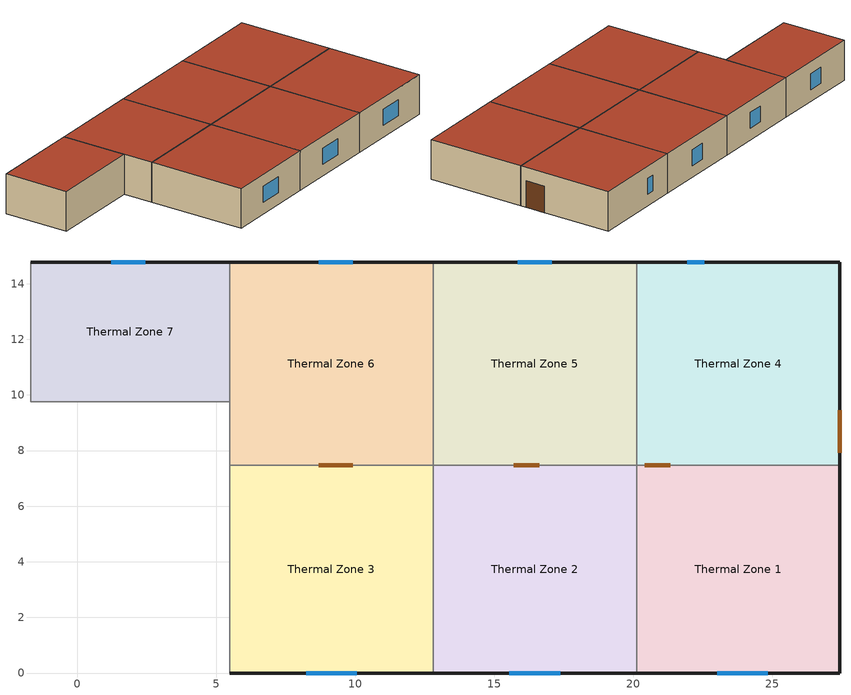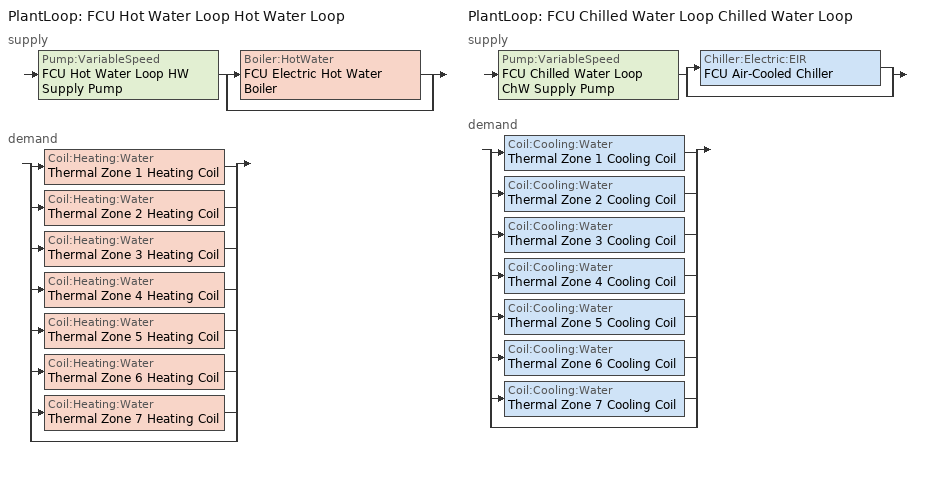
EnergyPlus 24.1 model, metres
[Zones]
Thermal Zone 1
 floor ground (ExtSlabCarpet 4in ClimateZone 1-8): 27.43,7.47 27.43,0 20.12,0 20.12,7.47 z0
 wall outside (ASHRAE 189.1-2009 ExtWall Mass ClimateZone 3): 20.12,0 27.43,0 27.43,7.47 z0:3.05
 wall to Thermal Zone 2 (Interior Wall): 20.12,7.47 20.12,0 z0:3.05
 wall to Thermal Zone 4 (Interior Wall): 27.43,7.47 20.12,7.47 z0:3.05
 window (ASHRAE 189.1-2009 ExtWindow ClimateZone 3): 23.01,0 24.84,0 z0.91:2.13
 door inside (Interior Door): 21.34,7.47 20.42,7.47 z0:2.03
 roof outside (ASHRAE 189.1-2009 ExtRoof IEAD ClimateZone 2-5): 20.12,7.47 20.12,0 27.43,0 27.43,7.47 z3.05
Thermal Zone 2
 floor ground (ExtSlabCarpet 4in ClimateZone 1-8): 12.8,0 12.8,7.47 20.12,7.47 20.12,0 z0
 wall outside (ASHRAE 189.1-2009 ExtWall Mass ClimateZone 3): 12.8,0 20.12,0 z0:3.05
 wall to Thermal Zone 3 (Interior Wall): 12.8,7.47 12.8,0 z0:3.05
 wall to Thermal Zone 5 (Interior Wall): 20.12,7.47 12.8,7.47 z0:3.05
 window (ASHRAE 189.1-2009 ExtWindow ClimateZone 3): 15.54,0 17.37,0 z0.91:2.13
 door inside (Interior Door): 16.61,7.47 15.7,7.47 z0:2.03
 roof outside (ASHRAE 189.1-2009 ExtRoof IEAD ClimateZone 2-5): 20.12,0 20.12,7.47 12.8,7.47 12.8,0 z3.05
Thermal Zone 3
 floor ground (ExtSlabCarpet 4in ClimateZone 1-8): 5.49,0 5.49,7.47 12.8,7.47 12.8,0 z0
 wall outside (ASHRAE 189.1-2009 ExtWall Mass ClimateZone 3): 5.49,0 12.8,0 z0:3.05
 wall adiabatic (Interior Wall): 5.49,7.47 5.49,0 z0:3.05
 wall to Thermal Zone 6 (Interior Wall): 12.8,7.47 5.49,7.47 z0:3.05
 window (ASHRAE 189.1-2009 ExtWindow ClimateZone 3): 8.23,0 10.06,0 z0.91:2.13
 door inside (Interior Door): 9.91,7.47 8.69,7.47 z0:2.03
 roof outside (ASHRAE 189.1-2009 ExtRoof IEAD ClimateZone 2-5): 12.8,0 12.8,7.47 5.49,7.47 5.49,0 z3.05
Thermal Zone 4
 floor ground (ExtSlabCarpet 4in ClimateZone 1-8): 20.12,7.47 20.12,14.78 27.43,14.78 27.43,7.47 z0
 wall outside (ASHRAE 189.1-2009 ExtWall Mass ClimateZone 3): 27.43,7.47 27.43,14.78 20.12,14.78 z0:3.05
 wall to Thermal Zone 5 (OpenPlan Virtual Air Boundary): 20.12,14.78 20.12,7.47 z0:3.05
 window (ASHRAE 189.1-2009 ExtWindow ClimateZone 3): 22.56,14.78 21.95,14.78 z0.91:2.13
 door (Exterior Door): 27.43,7.92 27.43,9.45 z0:2.03
 roof outside (ASHRAE 189.1-2009 ExtRoof IEAD ClimateZone 2-5): 27.43,7.47 27.43,14.78 20.12,14.78 20.12,7.47 z3.05
Thermal Zone 5
 floor ground (ExtSlabCarpet 4in ClimateZone 1-8): 12.8,7.47 12.8,14.78 20.12,14.78 20.12,7.47 z0
 wall outside (ASHRAE 189.1-2009 ExtWall Mass ClimateZone 3): 20.12,14.78 12.8,14.78 z0:3.05
 wall to Thermal Zone 6 (OpenPlan Virtual Air Boundary): 12.8,14.78 12.8,7.47 z0:3.05
 window (ASHRAE 189.1-2009 ExtWindow ClimateZone 3): 17.07,14.78 15.85,14.78 z0.91:2.13
 roof outside (ASHRAE 189.1-2009 ExtRoof IEAD ClimateZone 2-5): 20.12,7.47 20.12,14.78 12.8,14.78 12.8,7.47 z3.05
Thermal Zone 6
 floor ground (ExtSlabCarpet 4in ClimateZone 1-8): 5.49,7.47 5.49,9.75 5.49,14.78 12.8,14.78 12.8,7.47 z0
 wall outside (ASHRAE 189.1-2009 ExtWall Mass ClimateZone 3): 12.8,14.78 5.49,14.78 z0:3.05
 wall adiabatic (Interior Wall): 5.49,9.75 5.49,7.47 z0:3.05
 wall to Thermal Zone 7 (Interior Wall): 5.49,14.78 5.49,9.75 z0:3.05
 window (ASHRAE 189.1-2009 ExtWindow ClimateZone 3): 9.91,14.78 8.69,14.78 z0.91:2.13
 roof outside (ASHRAE 189.1-2009 ExtRoof IEAD ClimateZone 2-5): 12.8,7.47 12.8,14.78 5.49,14.78 5.49,9.75 5.49,7.47 z3.05
Thermal Zone 7
 floor ground (ExtSlabCarpet 4in ClimateZone 1-8): -1.68,9.75 -1.68,14.78 5.49,14.78 5.49,9.75 z0
 wall outside (ASHRAE 189.1-2009 ExtWall Mass ClimateZone 3): 5.49,14.78 -1.68,14.78 z0:3.05
 wall adiabatic (Interior Wall): -1.68,14.78 -1.68,9.75 5.49,9.75 z0:3.05
 window (ASHRAE 189.1-2009 ExtWindow ClimateZone 3): 2.44,14.78 1.22,14.78 z0.91:2.13
 roof outside (ASHRAE 189.1-2009 ExtRoof IEAD ClimateZone 2-5): 5.49,9.75 5.49,14.78 -1.68,14.78 -1.68,9.75 z3.05
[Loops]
PlantLoop 'FCU Hot Water Loop Hot Water Loop'
 supply: Pump:VariableSpeed 'FCU Hot Water Loop HW Supply Pump' > split
  | Boiler:HotWater 'FCU Electric Hot Water Boiler'
  | bypass
 demand: split
  | Coil:Heating:Water 'Thermal Zone 1 Heating Coil'
  | Coil:Heating:Water 'Thermal Zone 2 Heating Coil'
  | Coil:Heating:Water 'Thermal Zone 3 Heating Coil'
  | Coil:Heating:Water 'Thermal Zone 4 Heating Coil'
  | Coil:Heating:Water 'Thermal Zone 5 Heating Coil'
  | Coil:Heating:Water 'Thermal Zone 6 Heating Coil'
  | Coil:Heating:Water 'Thermal Zone 7 Heating Coil'
  | bypass
PlantLoop 'FCU Chilled Water Loop Chilled Water Loop'
 supply: Pump:VariableSpeed 'FCU Chilled Water Loop ChW Supply Pump' > split
  | Chiller:Electric:EIR 'FCU Air-Cooled Chiller'
  | bypass
 demand: split
  | Coil:Cooling:Water 'Thermal Zone 1 Cooling Coil'
  | Coil:Cooling:Water 'Thermal Zone 2 Cooling Coil'
  | Coil:Cooling:Water 'Thermal Zone 3 Cooling Coil'
  | Coil:Cooling:Water 'Thermal Zone 4 Cooling Coil'
  | Coil:Cooling:Water 'Thermal Zone 5 Cooling Coil'
  | Coil:Cooling:Water 'Thermal Zone 6 Cooling Coil'
  | Coil:Cooling:Water 'Thermal Zone 7 Cooling Coil'
  | bypass
[Building]
Building 1: North Axis {deg}=90
[Site:Location]
Shijiazhuang: Latitude {deg}=38.03; Longitude {deg}=114.42; Time Zone {hr}=8; Elevation {m}=81
[SizingPeriod:DesignDay] Day of Month=21; Dry-Bulb Temperature Range Modifier Type=DefaultMultipliers; Barometric Pressure {Pa}=100356; Rain Indicator=No; Snow Indicator=No; Daylight Saving Time Indicator=No; Begin Environment Reset Mode=FullResetAtBeginEnvironment
Name | Month | Day Type | Maximum Dry-Bulb Temperature {C} | Daily Dry-Bulb Temperature Range {deltaC} | Humidity Condition Type | Wetbulb or DewPoint at Maximum Dry-Bulb {C} | Wind Speed {m/s} | Wind Direction {deg} | Solar Model Indicator | ASHRAE Clear Sky Optical Depth for Beam Irradiance (taub) | ASHRAE Clear Sky Optical Depth for Diffuse Irradiance (taud) | Enthalpy at Maximum Dry-Bulb {J/kg} | Sky Clearness
Shijiazhuang Ann Clg .4% Condns DB=>MWB | 7 | SummerDesignDay | 35.7 | 8.1 | Wetbulb | 22.2 | 2.6 | 160 | ASHRAETau | 0.868 | 1.297
Shijiazhuang Ann Clg .4% Condns DP=>MDB | 7 | SummerDesignDay | 29.8 | 8.1 | Dewpoint | 25.9 | 2.6 | 160 | ASHRAETau | 0.868 | 1.297
Shijiazhuang Ann Clg .4% Condns Enth=>MDB | 7 | SummerDesignDay | 31.1 | 8.1 | Enthalpy |  | 2.6 | 160 | ASHRAETau | 0.868 | 1.297 | 86000
Shijiazhuang Ann Clg .4% Condns WB=>MDB | 7 | SummerDesignDay | 31.2 | 8.1 | Wetbulb | 27 | 2.6 | 160 | ASHRAETau | 0.868 | 1.297
Shijiazhuang Ann Htg 99.6% Condns DB | 1 | WinterDesignDay | -9.1 | 0 | Wetbulb | -9.1 | 1 | 0 | ASHRAEClearSky |  |  |  | 0
Shijiazhuang Ann Htg Wind 99.6% Condns WS=>MCDB | 1 | WinterDesignDay | 1 | 0 | Wetbulb | 1 | 7.9 | 0 | ASHRAEClearSky |  |  |  | 0
Shijiazhuang Ann Hum_n 99.6% Condns DP=>MCDB | 1 | WinterDesignDay | 1.4 | 0 | Dewpoint | -26.3 | 1 | 0 | ASHRAEClearSky |  |  |  | 0
[Material] Thermal Absorptance=0.9
Name | Roughness | Thickness {m} | Conductivity {W/m-K} | Density {kg/m3} | Specific Heat {J/kg-K} | Solar Absorptance | Visible Absorptance
1/2IN Gypsum | Smooth | 0.0127 | 0.16 | 784.9 | 830 | 0.4 | 0.4
1IN Stucco | Smooth | 0.0253 | 0.6918 | 1858 | 837 | 0.92 | 0.92
8IN Concrete HW | MediumRough | 0.2033 | 1.7296 | 2243 | 837 | 0.65 | 0.65
F08 Metal surface | Smooth | 0.0008 | 45.28 | 7824 | 500 | 0.7 | 0.7
G01a 19mm gypsum board | MediumSmooth | 0.019 | 0.16 | 800 | 1090 | 0.4 | 0.4
G05 25mm wood | MediumSmooth | 0.0254 | 0.15 | 608 | 1630 | 0.5 | 0.5
I01 25mm insulation board | MediumRough | 0.0254 | 0.03 | 43 | 1210 | 0.6 | 0.6
MAT-CC05 4 HW CONCRETE | Rough | 0.1016 | 1.311 | 2240 | 836.8 | 0.85 | 0.85
Metal Decking | MediumSmooth | 0.0015 | 45.006 | 7680 | 418.4 | 0.6 | 0.6
Roof Insulation [21] | MediumRough | 0.2105 | 0.049 | 265 | 836.8 | 0.7 | 0.7
Roof Membrane | VeryRough | 0.0095 | 0.16 | 1121.29 | 1460 | 0.7 | 0.7
Wall Insulation [36] | MediumRough | 0.0566 | 0.0432 | 91 | 837 | 0.5 | 0.5
[Material:AirGap]
F04 Wall air space resistance: Thermal Resistance {m2-K/W}=0.15
[Material:NoMass]
CP02 CARPET PAD: Roughness=Smooth; Thermal Resistance {m2-K/W}=0.1; Thermal Absorptance=0.9; Solar Absorptance=0.8; Visible Absorptance=0.8
[WindowMaterial:Glazing]
Theoretical Glass [202]: Optical Data Type=SpectralAverage; Thickness {m}=0.003; Solar Transmittance at Normal Incidence=0.2325; Front Side Solar Reflectance at Normal Incidence=0.7175; Back Side Solar Reflectance at Normal Incidence=0; Visible Transmittance at Normal Incidence=0.3192; Front Side Visible Reflectance at Normal Incidence=0.6308; Back Side Visible Reflectance at Normal Incidence=0; Infrared Transmittance at Normal Incidence=0; Front Side Infrared Hemispherical Emissivity=0.9; Back Side Infrared Hemispherical Emissivity=0.9; Conductivity {W/m-K}=0.0192; Dirt Correction Factor for Solar and Visible Transmittance=1; Solar Diffusing=No
[Construction]
ASHRAE 189.1-2009 ExtRoof IEAD ClimateZone 2-5: Roof Membrane, Roof Insulation [21], Metal Decking
ASHRAE 189.1-2009 ExtWall Mass ClimateZone 3: 1IN Stucco, 8IN Concrete HW, Wall Insulation [36], 1/2IN Gypsum
ASHRAE 189.1-2009 ExtWindow ClimateZone 3: Theoretical Glass [202]
Exterior Door: F08 Metal surface, I01 25mm insulation board
ExtSlabCarpet 4in ClimateZone 1-8: MAT-CC05 4 HW CONCRETE, CP02 CARPET PAD
Interior Door: G05 25mm wood
Interior Wall: G01a 19mm gypsum board, F04 Wall air space resistance, G01a 19mm gypsum board
[Construction:AirBoundary]
OpenPlan Virtual Air Boundary: SimpleMixing, 0.5, Always On Discrete
[Zone] Multiplier=1; Part of Total Floor Area=Yes
Thermal Zone 1; Thermal Zone 2; Thermal Zone 3; Thermal Zone 4; Thermal Zone 5; Thermal Zone 6; Thermal Zone 7
[Space]
Name | Zone | Space Type
zone 1 | Thermal Zone 1 | 189.1-2009 - Office - Conference - CZ1-3
Zone 2 | Thermal Zone 2 | 189.1-2009 - Office - ClosedOffice - CZ1-3
Zone 3 | Thermal Zone 3 | 189.1-2009 - Office - ClosedOffice - CZ1-3
Zone 4 | Thermal Zone 4 | 189.1-2009 - Office - OpenOffice - CZ1-3
Zone 5 | Thermal Zone 5 | 189.1-2009 - Office - OpenOffice - CZ1-3
Zone 6 | Thermal Zone 6 | 189.1-2009 - Office - OpenOffice - CZ1-3
Zone 7 | Thermal Zone 7 | 189.1-2009 - Office - ClosedOffice - CZ1-3
[SpaceList]
189.1-2009 - Office - Conference - CZ1-3: zone 1
189.1-2009 - Office - ClosedOffice - CZ1-3: Zone 3, Zone 2, Zone 7
189.1-2009 - Office - OpenOffice - CZ1-3: Zone 4, Zone 5, Zone 6
[Lights] Schedule=Office Bldg Light; Design Level Calculation Method=Watts/Area
Name | Zone or ZoneList or Space or SpaceList | Watts per Floor Area {W/m2}
189.1-2009 - Office - Conference - CZ1-3 Lights | 189.1-2009 - Office - Conference - CZ1-3 | 12.5938
189.1-2009 - Office - ClosedOffice - CZ1-3 Lights | 189.1-2009 - Office - ClosedOffice - CZ1-3 | 10.6563
189.1-2009 - Office - OpenOffice - CZ1-3 Lights | 189.1-2009 - Office - OpenOffice - CZ1-3 | 10.6563
[ElectricEquipment] Schedule=Office Bldg Equip; Design Level Calculation Method=Watts/Area
Name | Zone or ZoneList or Space or SpaceList | Watts per Floor Area {W/m2}
189.1-2009 - Office - Conference - CZ1-3 Electric Equipment | 189.1-2009 - Office - Conference - CZ1-3 | 3.98265
189.1-2009 - Office - ClosedOffice - CZ1-3 Electric Equipment | 189.1-2009 - Office - ClosedOffice - CZ1-3 | 6.8889
189.1-2009 - Office - OpenOffice - CZ1-3 Electric Equipment | 189.1-2009 - Office - OpenOffice - CZ1-3 | 7.64238
[ZoneInfiltration:DesignFlowRate] Schedule=Office Infil Quarter On; Design Flow Rate Calculation Method=Flow/ExteriorArea; Flow Rate per Exterior Surface Area {m3/s-m2}=0.00030226
Name | Zone or ZoneList or Space or SpaceList
189.1-2009 - Office - Conference - CZ1-3 Infiltration | 189.1-2009 - Office - Conference - CZ1-3
189.1-2009 - Office - ClosedOffice - CZ1-3 Infiltration | 189.1-2009 - Office - ClosedOffice - CZ1-3
189.1-2009 - Office - OpenOffice - CZ1-3 Infiltration | 189.1-2009 - Office - OpenOffice - CZ1-3
[ZoneControl:Thermostat] Temperature Difference Between Cutout And Setpoint {deltaC}=0
Name | Zone or ZoneList | Control Type Schedule | Control 1
Thermal Zone 1 Thermostat | Thermal Zone 1 | Thermal Zone 1 Thermostat Schedule | Thermostat Setpoint Dual Setpoint 1
Thermal Zone 2 Thermostat | Thermal Zone 2 | Thermal Zone 2 Thermostat Schedule | Thermostat Setpoint Dual Setpoint 4
Thermal Zone 3 Thermostat | Thermal Zone 3 | Thermal Zone 3 Thermostat Schedule | Thermostat Setpoint Dual Setpoint 5
Thermal Zone 4 Thermostat | Thermal Zone 4 | Thermal Zone 4 Thermostat Schedule | Thermostat Setpoint Dual Setpoint 7
Thermal Zone 5 Thermostat | Thermal Zone 5 | Thermal Zone 5 Thermostat Schedule | Thermostat Setpoint Dual Setpoint 2
Thermal Zone 6 Thermostat | Thermal Zone 6 | Thermal Zone 6 Thermostat Schedule | Thermostat Setpoint Dual Setpoint 3
Thermal Zone 7 Thermostat | Thermal Zone 7 | Thermal Zone 7 Thermostat Schedule | Thermostat Setpoint Dual Setpoint 6
[ThermostatSetpoint:DualSetpoint] Heating Setpoint Temperature Schedule=HTG HVAC; Cooling Setpoint Temperature Schedule=CLG HVAC
Thermostat Setpoint Dual Setpoint 1; Thermostat Setpoint Dual Setpoint 4; Thermostat Setpoint Dual Setpoint 5; Thermostat Setpoint Dual Setpoint 7; Thermostat Setpoint Dual Setpoint 2; Thermostat Setpoint Dual Setpoint 3; Thermostat Setpoint Dual Setpoint 6
[DesignSpecification:ZoneAirDistribution] Zone Air Distribution Effectiveness in Cooling Mode=1; Zone Air Distribution Effectiveness in Heating Mode=1
SZ DSZAD Thermal Zone 1; SZ DSZAD Thermal Zone 2; SZ DSZAD Thermal Zone 3; SZ DSZAD Thermal Zone 4; SZ DSZAD Thermal Zone 5; SZ DSZAD Thermal Zone 6; SZ DSZAD Thermal Zone 7
[DesignSpecification:OutdoorAir] Outdoor Air Method=Flow/Zone; Outdoor Air Flow per Person {m3/s}=0; Outdoor Air Flow per Zone Floor Area {m3/s-m2}=0; Outdoor Air Flow per Zone {m3/s}=0
SZ DSOA Thermal Zone 1; SZ DSOA Thermal Zone 2; SZ DSOA Thermal Zone 3; SZ DSOA Thermal Zone 4; SZ DSOA Thermal Zone 5; SZ DSOA Thermal Zone 6; SZ DSOA Thermal Zone 7
[ZoneVentilation:DesignFlowRate] Schedule=Always Off Discrete; Design Flow Rate Calculation Method=Flow/Person; Flow Rate per Person {m3/s-person}=0.00943895
Name | Zone or ZoneList or Space or SpaceList
Thermal Zone 1 Ventilation per Person | Thermal Zone 1
Thermal Zone 2 Ventilation per Person | Thermal Zone 2
Thermal Zone 3 Ventilation per Person | Thermal Zone 3
Thermal Zone 4 Ventilation per Person | Thermal Zone 4
Thermal Zone 5 Ventilation per Person | Thermal Zone 5
Thermal Zone 6 Ventilation per Person | Thermal Zone 6
Thermal Zone 7 Ventilation per Person | Thermal Zone 7
[Sizing:Zone] Zone Cooling Design Supply Air Temperature Input Method=SupplyAirTemperature; Zone Cooling Design Supply Air Temperature {C}=13; Zone Cooling Design Supply Air Temperature Difference {deltaC}=11.11; Zone Heating Design Supply Air Temperature Input Method=SupplyAirTemperature; Zone Heating Design Supply Air Temperature {C}=40; Zone Heating Design Supply Air Temperature Difference {deltaC}=20; Zone Cooling Design Supply Air Humidity Ratio {kgWater/kgDryAir}=0.008; Zone Heating Design Supply Air Humidity Ratio {kgWater/kgDryAir}=0.008; Cooling Design Air Flow Method=DesignDay; Cooling Design Air Flow Rate {m3/s}=0; Cooling Minimum Air Flow Fraction=0; Heating Design Air Flow Method=DesignDay; Heating Design Air Flow Rate {m3/s}=0; Heating Maximum Air Flow Fraction=0; Zone Load Sizing Method=Sensible And Latent Load; Zone Humidistat Dehumidification Set Point Schedule=FCU Latent Sizing Dehumidification RH; Zone Humidistat Humidification Set Point Schedule=FCU Latent Sizing Humidification RH
Name | Design Specification Outdoor Air Object | Design Specification Zone Air Distribution Object
Thermal Zone 1 | SZ DSOA Thermal Zone 1 | SZ DSZAD Thermal Zone 1
Thermal Zone 2 | SZ DSOA Thermal Zone 2 | SZ DSZAD Thermal Zone 2
Thermal Zone 3 | SZ DSOA Thermal Zone 3 | SZ DSZAD Thermal Zone 3
Thermal Zone 4 | SZ DSOA Thermal Zone 4 | SZ DSZAD Thermal Zone 4
Thermal Zone 5 | SZ DSOA Thermal Zone 5 | SZ DSZAD Thermal Zone 5
Thermal Zone 6 | SZ DSOA Thermal Zone 6 | SZ DSZAD Thermal Zone 6
Thermal Zone 7 | SZ DSOA Thermal Zone 7 | SZ DSZAD Thermal Zone 7
[Zone equipment]
Thermal Zone 1: Thermal Zone 1 Fan Coil
Thermal Zone 2: Thermal Zone 2 Fan Coil
Thermal Zone 3: Thermal Zone 3 Fan Coil
Thermal Zone 4: Thermal Zone 4 Fan Coil
Thermal Zone 5: Thermal Zone 5 Fan Coil
Thermal Zone 6: Thermal Zone 6 Fan Coil
Thermal Zone 7: Thermal Zone 7 Fan Coil
[ZoneHVAC:FourPipeFanCoil] Capacity Control Method=MultiSpeedFan; Maximum Supply Air Flow Rate {m3/s}=autosize; Low Speed Supply Air Flow Ratio=0.33; Medium Speed Supply Air Flow Ratio=0.67; Maximum Outdoor Air Flow Rate {m3/s}=autosize; Maximum Cold Water Flow Rate {m3/s}=autosize; Minimum Cold Water Flow Rate {m3/s}=0; Cooling Convergence Tolerance=0.001; Maximum Hot Water Flow Rate {m3/s}=autosize; Minimum Hot Water Flow Rate{m3/s}=0; Heating Convergence Tolerance=0.001
Name | Availability Schedule | Fan | Cooling Coil | Heating Coil
Thermal Zone 1 Fan Coil | FCU Zone 1 Availability | Thermal Zone 1 Supply Fan | Thermal Zone 1 Cooling Coil | Thermal Zone 1 Heating Coil
Thermal Zone 2 Fan Coil | FCU Zone 2 Availability | Thermal Zone 2 Supply Fan | Thermal Zone 2 Cooling Coil | Thermal Zone 2 Heating Coil
Thermal Zone 3 Fan Coil | FCU Zone 3 Availability | Thermal Zone 3 Supply Fan | Thermal Zone 3 Cooling Coil | Thermal Zone 3 Heating Coil
Thermal Zone 4 Fan Coil | FCU Zone 4 Availability | Thermal Zone 4 Supply Fan | Thermal Zone 4 Cooling Coil | Thermal Zone 4 Heating Coil
Thermal Zone 5 Fan Coil | FCU Zone 5 Availability | Thermal Zone 5 Supply Fan | Thermal Zone 5 Cooling Coil | Thermal Zone 5 Heating Coil
Thermal Zone 6 Fan Coil | FCU Zone 6 Availability | Thermal Zone 6 Supply Fan | Thermal Zone 6 Cooling Coil | Thermal Zone 6 Heating Coil
Thermal Zone 7 Fan Coil | FCU Zone 7 Availability | Thermal Zone 7 Supply Fan | Thermal Zone 7 Cooling Coil | Thermal Zone 7 Heating Coil
[Fan:SystemModel] Design Maximum Air Flow Rate {m3/s}=autosize; Speed Control Method=Discrete; Electric Power Minimum Flow Rate Fraction=0; Design Pressure Rise {Pa}=75; Motor Efficiency=0.9; Motor in Airstream Fraction=1; Design Electric Power Consumption {W}=autosize; Design Power Sizing Method=TotalEfficiencyAndPressure; Fan Total Efficiency=0.6; Number of Speeds=3; Speed 1 Flow Fraction=0.33; Speed 2 Flow Fraction=0.66; Speed 3 Flow Fraction=1; Speed 3 Electric Power Fraction=1
Name | Availability Schedule | Electric Power Function of Flow Fraction Curve
Thermal Zone 1 Supply Fan | FCU Zone 1 Availability | Thermal Zone 1 Fan Power Curve
Thermal Zone 2 Supply Fan | FCU Zone 2 Availability | Thermal Zone 2 Fan Power Curve
Thermal Zone 3 Supply Fan | FCU Zone 3 Availability | Thermal Zone 3 Fan Power Curve
Thermal Zone 4 Supply Fan | FCU Zone 4 Availability | Thermal Zone 4 Fan Power Curve
Thermal Zone 5 Supply Fan | FCU Zone 5 Availability | Thermal Zone 5 Fan Power Curve
Thermal Zone 6 Supply Fan | FCU Zone 6 Availability | Thermal Zone 6 Fan Power Curve
Thermal Zone 7 Supply Fan | FCU Zone 7 Availability | Thermal Zone 7 Fan Power Curve
[Coil:Cooling:Water] Design Water Flow Rate {m3/s}=autosize; Design Air Flow Rate {m3/s}=autosize; Design Inlet Water Temperature {C}=autosize; Design Inlet Air Temperature {C}=autosize; Design Outlet Air Temperature {C}=autosize; Design Inlet Air Humidity Ratio {kg-H2O/kg-air}=autosize; Design Outlet Air Humidity Ratio {kg-H2O/kg-air}=autosize; Type of Analysis=DetailedAnalysis; Heat Exchanger Configuration=CrossFlow
Thermal Zone 1 Cooling Coil; Thermal Zone 2 Cooling Coil; Thermal Zone 3 Cooling Coil; Thermal Zone 4 Cooling Coil; Thermal Zone 5 Cooling Coil; Thermal Zone 6 Cooling Coil; Thermal Zone 7 Cooling Coil
[Coil:Heating:Water] U-Factor Times Area Value {W/K}=autosize; Maximum Water Flow Rate {m3/s}=autosize; Performance Input Method=UFactorTimesAreaAndDesignWaterFlowRate; Rated Capacity=autosize; Rated Inlet Water Temperature=82.2; Rated Inlet Air Temperature=16.6; Rated Outlet Water Temperature=71.1; Rated Outlet Air Temperature=32.2; Rated Ratio for Air and Water Convection=0.5
Thermal Zone 1 Heating Coil; Thermal Zone 2 Heating Coil; Thermal Zone 3 Heating Coil; Thermal Zone 4 Heating Coil; Thermal Zone 5 Heating Coil; Thermal Zone 6 Heating Coil; Thermal Zone 7 Heating Coil
[Boiler:HotWater]
FCU Electric Hot Water Boiler: Fuel Type=Electricity; Nominal Capacity {W}=Autosize; Nominal Thermal Efficiency=0.98; Efficiency Curve Temperature Evaluation Variable=LeavingBoiler; Normalized Boiler Efficiency Curve=FCU Electric Hot Water Boiler Efficiency Curve; Max Design Boiler Water Flow Rate {m3/s}=autosize; Minimum Part Load Ratio=0; Maximum Part Load Ratio=1; Optimum Part Load Ratio=0.8; Temp Upper Limit Water Outlet {C}=90; Boiler Flow Mode=LeavingSetpointModulated; On Cycle Parasitic Electric Load {W}=0; Sizing Factor=1
[Chiller:Electric:EIR]
FCU Air-Cooled Chiller: Reference Capacity {W}=Autosize; Reference COP {W/W}=3.2; Reference Leaving Chilled Water Temperature {C}=6.67; Reference Entering Condenser Fluid Temperature {C}=29.4; Reference Evaporator Volumetric Water Flow Rate {m3/s}=autosize; Reference Condenser Volumetric Water Flow Rate {m3/s}=autosize; Cooling Capacity Function of Temperature Curve=FCU Air-Cooled Chiller ScrewCapFT; Electric Input to Cooling Output Ratio Function of Temperature Curve=FCU Air-Cooled Chiller ScrewEIRFT; Electric Input to Cooling Output Ratio Function of Part Load Ratio Curve=FCU Air-Cooled Chiller ScrewEIRFPLR; Minimum Part Load Ratio=0.1; Maximum Part Load Ratio=1; Optimum Part Load Ratio=0.8; Minimum Unloading Ratio=0.2; Condenser Type=AirCooled; Condenser Fan Power Ratio {W/W}=0.035; Compressor Motor Efficiency=1; Leaving Chilled Water Lower Temperature Limit {C}=4; Chiller Flow Mode=LeavingSetpointModulated; Design Heat Recovery Water Flow Rate {m3/s}=0; Sizing Factor=1
[Sizing:Plant]
Name | Loop Type | Design loop exit temperature {C} | Design loop delta T {deltaC}
FCU Hot Water Loop Hot Water Loop | Heating | 45 | 10
FCU Chilled Water Loop Chilled Water Loop | Cooling | 7 | 5
[PlantLoop] Fluid Type=Water; Maximum Loop Volumetric Flow Rate {m3/s}=autosize; Minimum Loop Volumetric Flow Rate {m3/s}=0; volume of the plant loop {m3}=autosize; Load Distribution Scheme=SequentialLoad; Plant Loop Demand Calculation Scheme=SingleSetpoint
Name | PlantEquipmentOperationSchemes | Maximum Loop Temperature {C} | Minimum Loop Temperature {C} | Common Pipe Simulation
FCU Hot Water Loop Hot Water Loop | FCU Hot Water Loop Operation | 100 | 10
FCU Chilled Water Loop Chilled Water Loop | FCU Chilled Water Loop Chiller Operation | 98 | 1 | None
[PlantEquipmentOperationSchemes] Control Scheme Schedule=HVACTemplate-Always 1
Name | Control Scheme
FCU Hot Water Loop Operation | FCU Hot Water Loop Operation All Hours
FCU Chilled Water Loop Chiller Operation | FCU Chilled Water Loop Chiller Operation All Hours
[PlantEquipmentOperation:HeatingLoad]
FCU Hot Water Loop Operation All Hours: Load Range Lower Limit 1 {W}=0; Load Range Upper Limit 1 {W}=1000000000000000; Priority Control 1 Equipment List=FCU Hot Water Loop All Equipment
[PlantEquipmentList]
FCU Hot Water Loop All Equipment: FCU Electric Hot Water Boiler
FCU Chilled Water Loop All Chillers: FCU Air-Cooled Chiller
[SetpointManager:Scheduled] Control Variable=Temperature
Name | Schedule | Setpoint Node or NodeList
FCU Hot Water Loop HW Temp Manager | HVACTemplate-Always 45.0 | FCU Hot Water Loop HW Supply Setpoint Nodes
FCU Chilled Water Loop ChW Temp Manager | HVACTemplate-Always 7.0 | FCU Chilled Water Loop ChW Supply Setpoint Nodes
[Pump:VariableSpeed] Rated Volumetric Flow Rate {m3/s}=autosize; Rated Pump Head {Pa}=120000; Rated Power Consumption {W}=autosize; Motor Efficiency=0.9; Fraction of Motor Inefficiencies to Fluid Stream=0; Coefficient 1 of the Part Load Performance Curve=0; Coefficient 2 of the Part Load Performance Curve=0; Coefficient 3 of the Part Load Performance Curve=1; Coefficient 4 of the Part Load Performance Curve=0; Min Flow Rate while operating in variable flow capacity {m3/s}=0; Pump Control Type=Intermittent
FCU Hot Water Loop HW Supply Pump; FCU Chilled Water Loop ChW Supply Pump
[PlantEquipmentOperation:CoolingLoad]
FCU Chilled Water Loop Chiller Operation All Hours: Load Range Lower Limit 1 {W}=0; Load Range Upper Limit 1 {W}=1000000000000000; Priority Control 1 Equipment List=FCU Chilled Water Loop All Chillers
[People] Fraction Radiant=0.3; Activity Level Schedule=Office Activity
Name | Zone or ZoneList or Space or SpaceList | Number of People Schedule | Number of People Calculation Method | Number of People | People per Floor Area {person/m2}
Experimental People Room 1 | Thermal Zone 1 | Experimental Occupancy Enable | People | 8
Experimental People Room 2 | Thermal Zone 2 | Experimental Occupancy Enable | People | 4
Experimental People Room 4 | Thermal Zone 4 | Experimental Occupancy Enable | People | 8
Experimental People Room 5 | Thermal Zone 5 | Experimental Occupancy Enable | People | 4
Experimental People Room 6 | Thermal Zone 6 | Experimental Occupancy Enable | People | 7
Experimental People Room 7 | Thermal Zone 7 | Experimental Occupancy Enable | People | 7
Reference Standard People Zone 3 | Thermal Zone 3 | Office Work Occ | People/Area |  | 0.0511286
[Schedule:Day:Interval]
Office Bldg Light Rule 1 Day Schedule: No, 24:00, 0.05
Office Bldg Light Default Schedule: No, 05:00, 0.05, 07:00, 0.1, 09:00, 0.3, 19:00, 0.9, 20:00, 0.5, 22:00, 0.3, 23:00, 0.1, 24:00, 0.05
Office Bldg Light Rule 2 Day Schedule: No, 06:00, 0.05, 08:00, 0.1, 14:00, 0.5, 17:00, 0.15, 24:00, 0.05
Office Bldg Light Summer Design Day; Office Bldg Equip Summer Design Day; Office Infil Quarter On Rule 1 Day Schedule: No, 24:00, 1
Office Bldg Light Winter Design Day; Office Bldg Equip Winter Design Day; Office Bldg Occ Rule 1 Day Schedule; Office Bldg Occ Winter Design Day: No, 24:00, 0
Office Activity Default Schedule; Office Activity Summer Design Day; Office Activity Winter Design Day: No, 24:00, 132
Office Bldg Equip Rule 1 Day Schedule: No, 24:00, 0.3
Office Bldg Equip Default Schedule: No, 08:00, 0.4, 12:00, 0.9, 13:00, 0.8, 17:00, 0.9, 18:00, 0.8, 20:00, 0.6, 22:00, 0.5, 24:00, 0.4
Office Bldg Equip Rule 2 Day Schedule: No, 06:00, 0.3, 08:00, 0.4, 14:00, 0.5, 17:00, 0.35, 24:00, 0.3
Schedule Day 3: No, 24:00, 21.3042
Schedule Day 4: No, 09:00, 26.9626, 12:00, 24.4444, 14:00, 26.6667, 19:00, 24.4444, 24:00, 26.6667
Office Bldg Occ Default Schedule: No, 06:00, 0, 07:00, 0.1, 08:00, 0.2, 12:00, 0.85, 13:00, 0.5, 17:00, 0.85, 18:00, 0.7, 20:00, 0.4, 22:00, 0.1, 24:00, 0.05
Office Bldg Occ Rule 2 Day Schedule: No, 06:00, 0, 08:00, 0.1, 14:00, 0.4, 17:00, 0.1, 24:00, 0
Office Bldg Occ Summer Design Day: No, 06:00, 0, 22:00, 1, 24:00, 0.05
Office Infil Quarter On Default Schedule; Office Infil Quarter On Summer Design Day: No, 06:00, 1, 22:00, 0.25, 24:00, 1
Office Infil Quarter On Rule 2 Day Schedule; Office Infil Quarter On Winter Design Day: No, 06:00, 1, 18:00, 0.25, 24:00, 1
[Schedule:Week:Daily]
Office Bldg Light Week Rule - Jan1-Dec31: Office Bldg Light Rule 1 Day Schedule, Office Bldg Light Default Schedule, Office Bldg Light Default Schedule, Office Bldg Light Default Schedule, Office Bldg Light Default Schedule, Office Bldg Light Default Schedule, Office Bldg Light Rule 2 Day Schedule, Office Bldg Light Default Schedule, Office Bldg Light Summer Design Day, Office Bldg Light Winter Design Day, Office Bldg Light Default Schedule, Office Bldg Light Default Schedule
Office Activity Week Rule - Jan1-Dec31: Office Activity Default Schedule, Office Activity Default Schedule, Office Activity Default Schedule, Office Activity Default Schedule, Office Activity Default Schedule, Office Activity Default Schedule, Office Activity Default Schedule, Office Activity Default Schedule, Office Activity Summer Design Day, Office Activity Winter Design Day, Office Activity Default Schedule, Office Activity Default Schedule
Office Bldg Equip Week Rule - Jan1-Dec31: Office Bldg Equip Rule 1 Day Schedule, Office Bldg Equip Default Schedule, Office Bldg Equip Default Schedule, Office Bldg Equip Default Schedule, Office Bldg Equip Default Schedule, Office Bldg Equip Default Schedule, Office Bldg Equip Rule 2 Day Schedule, Office Bldg Equip Default Schedule, Office Bldg Equip Summer Design Day, Office Bldg Equip Winter Design Day, Office Bldg Equip Default Schedule, Office Bldg Equip Default Schedule
HTG HVAC Week Rule - Jan1-Dec31: Schedule Day 3, Schedule Day 3, Schedule Day 3, Schedule Day 3, Schedule Day 3, Schedule Day 3, Schedule Day 3, Schedule Day 3, Schedule Day 3, Schedule Day 3, Schedule Day 3, Schedule Day 3
CLG HVAC Week Rule - Jan1-Dec31: Schedule Day 4, Schedule Day 4, Schedule Day 4, Schedule Day 4, Schedule Day 4, Schedule Day 4, Schedule Day 4, Schedule Day 4, Schedule Day 4, Schedule Day 4, Schedule Day 4, Schedule Day 4
Office Work Occ Week Rule - Jan1-Dec31: Office Bldg Occ Rule 1 Day Schedule, Office Bldg Occ Default Schedule, Office Bldg Occ Default Schedule, Office Bldg Occ Default Schedule, Office Bldg Occ Default Schedule, Office Bldg Occ Default Schedule, Office Bldg Occ Rule 2 Day Schedule, Office Bldg Occ Default Schedule, Office Bldg Occ Summer Design Day, Office Bldg Occ Winter Design Day, Office Bldg Occ Default Schedule, Office Bldg Occ Default Schedule
Office Infil Quarter On Week Rule - Jan1-Dec31: Office Infil Quarter On Rule 1 Day Schedule, Office Infil Quarter On Default Schedule, Office Infil Quarter On Default Schedule, Office Infil Quarter On Default Schedule, Office Infil Quarter On Default Schedule, Office Infil Quarter On Default Schedule, Office Infil Quarter On Rule 2 Day Schedule, Office Infil Quarter On Default Schedule, Office Infil Quarter On Summer Design Day, Office Infil Quarter On Winter Design Day, Office Infil Quarter On Default Schedule, Office Infil Quarter On Default Schedule
[Schedule:Year]
Office Bldg Light: Office Bldg Light Week Rule - Jan1-Dec31, 1, 1, 12, 31
Office Activity: Office Activity Week Rule - Jan1-Dec31, 1, 1, 12, 31
Office Bldg Equip: Office Bldg Equip Week Rule - Jan1-Dec31, 1, 1, 12, 31
HTG HVAC: HTG HVAC Week Rule - Jan1-Dec31, 1, 1, 12, 31
CLG HVAC: CLG HVAC Week Rule - Jan1-Dec31, 1, 1, 12, 31
Office Work Occ: Office Work Occ Week Rule - Jan1-Dec31, 1, 1, 12, 31
Office Infil Quarter On: Office Infil Quarter On Week Rule - Jan1-Dec31, 1, 1, 12, 31
[Schedule:Compact]
Thermal Zone 1 Thermostat Schedule; Thermal Zone 2 Thermostat Schedule; Thermal Zone 3 Thermostat Schedule; Thermal Zone 4 Thermostat Schedule; Thermal Zone 5 Thermostat Schedule; Thermal Zone 6 Thermostat Schedule; Thermal Zone 7 Thermostat Schedule: Through: 12/31, For: AllDays, Until: 24:00, 4
HVACTemplate-Always 1: Through: 12/31, For: AllDays, Until: 24:00, 1
HVACTemplate-Always 45.0: Through: 12/31, For: AllDays, Until: 24:00, 45
HVACTemplate-Always 7.0: Through: 12/31, For: AllDays, Until: 24:00, 7
[Schedule:Constant]
Name | Hourly Value
Always On Discrete; FCU Zone 1 Availability; FCU Zone 2 Availability; FCU Zone 3 Availability; FCU Zone 4 Availability; FCU Zone 5 Availability; FCU Zone 6 Availability; FCU Zone 7 Availability; Experimental Occupancy Enable | 1
Always Off Discrete | 0
FCU Latent Sizing Dehumidification RH | 60
FCU Latent Sizing Humidification RH | 30
[Curve:Cubic] Coefficient1 Constant=0.00153024; Coefficient2 x=0.00520806; Coefficient3 x**2=1.10862; Coefficient4 x**3=-0.116356; Minimum Value of x=0; Maximum Value of x=1
Thermal Zone 1 Fan Power Curve; Thermal Zone 2 Fan Power Curve; Thermal Zone 3 Fan Power Curve; Thermal Zone 4 Fan Power Curve; Thermal Zone 5 Fan Power Curve; Thermal Zone 6 Fan Power Curve; Thermal Zone 7 Fan Power Curve
[Curve:Quadratic] Minimum Value of x=0; Maximum Value of x=1
Name | Coefficient1 Constant | Coefficient2 x | Coefficient3 x**2
FCU Electric Hot Water Boiler Efficiency Curve | 0.97 | 0.0633 | -0.0333
FCU Air-Cooled Chiller ScrewEIRFPLR | 0.0364872 | 0.734743 | 0.219947
[Curve:Biquadratic] Minimum Value of x=5; Maximum Value of x=10; Minimum Value of y=24; Maximum Value of y=35
Name | Coefficient1 Constant | Coefficient2 x | Coefficient3 x**2 | Coefficient4 y | Coefficient5 y**2 | Coefficient6 x*y
FCU Air-Cooled Chiller ScrewCapFT | 0.986525 | 0.0495018 | -0.00029824 | -0.00368714 | -4.455e-05 | -0.00050103
FCU Air-Cooled Chiller ScrewEIRFT | 0.57063 | 0.0119552 | -0.00052187 | -3.406e-05 | 0.00042091 | -0.00060539
